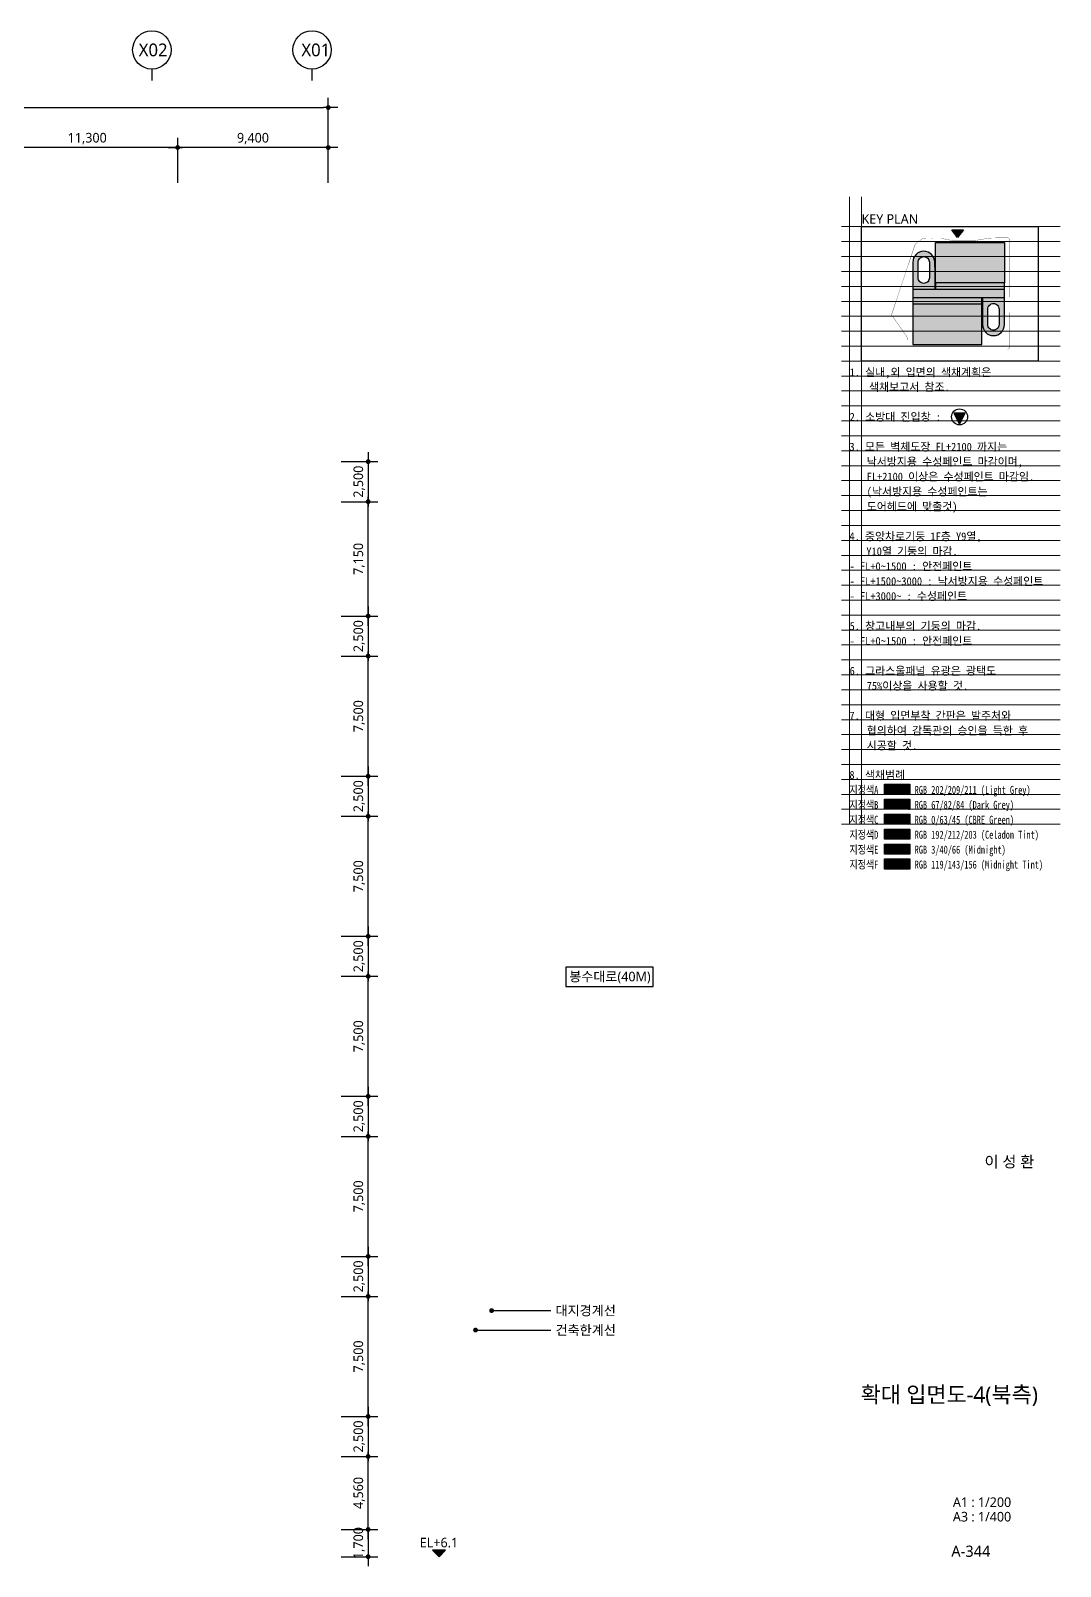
# Model space of a CAD drawing. Header units: millimetres. Extents: x 4937160 to 6265723, y 243853 to 348825.
# Drawn here: x 5529449 to 5593723, y 252893 to 348825 of the extents above; entities that cross this region are included whole.
import ezdxf
from ezdxf.enums import TextEntityAlignment as Align

# ---------------------------------------------------------------- set-up
doc = ezdxf.new("R2010")
doc.units = ezdxf.units.MM
doc.linetypes.add('DASHDOTX2', pattern=[2, 1, -0.5, 0, -0.5])
doc.linetypes.add('PHANTOM', pattern=[63.5, 31.75, -6.35, 6.35, -6.35, 6.35, -6.35])
doc.layers.get('0').update_dxf_attribs({"linetype": 'CONTINUOUS'})
for name, color, linetype in [('8', 8, 'CONTINUOUS'), ('DIM', 7, 'CONTINUOUS'), ('색상', 7, 'CONTINUOUS'), ('입면색상', 7, 'CONTINUOUS')]:
    doc.layers.add(name, color=color, linetype=linetype)
for name, color, linetype, lineweight in [('A-AXIS-BUBL', 7, 'CONTINUOUS', 25), ('A-BOND-LIN1', 4, 'DASHDOTX2', 25), ('A-BORD-TEXT', 3, 'CONTINUOUS', 25), ('A-CONC-LIN1', 2, 'CONTINUOUS', 40), ('A-MKXS-LEAD', 7, 'CONTINUOUS', 25), ('A-MKXS-TEXT1', 3, 'CONTINUOUS', 25), ('A-MKXX-SYMB', 7, 'CONTINUOUS', 25), ('A-XXXX-SYMB', 7, 'CONTINUOUS', 25), ('A-XXXX-TXT1', 3, 'CONTINUOUS', 25), ('A-XXXX-TXT2', 3, 'CONTINUOUS', 25)]:
    doc.layers.add(name, color=color, linetype=linetype, lineweight=lineweight)
doc.layers.add('A-XXXX-NPLT', color=144, linetype='CONTINUOUS', lineweight=15, plot=False)
doc.styles.add('HY울릉도L', font='')
doc.styles.add('돋움체', font='')
doc.styles.add('맑은고딕', font='malgun.ttf')
doc.styles.get('HY울릉도L').set_extended_font_data('HYwulM')
doc.styles.get('돋움체').set_extended_font_data('DotumChe')
doc.dimstyles.new('CDIM', dxfattribs={"dimtxt": 3, "dimasz": 1.5, "dimexe": 2, "dimexo": 1, "dimgap": 1, "dimtad": 1, "dimdec": 0, "dimrnd": 0.5, "dimzin": 0, "dimdsep": 32, "dimlunit": 6, "dimtxsty": 'HY울릉도L', "dimblk1": '_CIDOT', "dimblk2": '_CIDOT', "dimsah": 1, "dimcen": 5.5, "dimclrd": 2, "dimclre": 2, "dimclrt": 7, "dimadec": 0, "dimazin": 0, "dimtfac": 1, "dimtdec": 0, "dimtix": 1, "dimtmove": 2, "dimatfit": 1, "dimldrblk": '_CIDOT', "dimfxl": 1, "dimtolj": 1, "dimtzin": 0, "dimlwd": -1, "dimarcsym": 0})

# ---------------------------------------------------------------- blocks, each defined once
blk = doc.blocks.new('_CIDOT')
at = {"color": 0, "linetype": 'ByBlock'}
blk.add_line((2, 0), (-1, 0), dxfattribs=at)
at = {"color": 0, "linetype": 'ByBlock', "const_width": 0.5}
blk.add_lwpolyline([(-0.25, 0, 1), (0.25, 0, 1)], format="xyb", close=True, dxfattribs=at)
blk = doc.blocks.new('*D965')
at = {"layer": 'DIM', "lineweight": -2, "transparency": 16777216}
for p, q in [((5527323, 339325), (5527323, 342125)), ((5538623, 339325), (5538623, 342125))]:
    blk.add_line(p, q, dxfattribs=at)
at = {"layer": 'DIM', "transparency": 16777216}
blk.add_line((5538323, 341525), (5527623, 341525), dxfattribs=at)
at = {"layer": 'DIM', "transparency": 16777216, "xscale": 300, "yscale": 300, "zscale": 300}
for p, rotation in [((5527323, 341525), 179.9999999998725), ((5538623, 341525), 359.9999999998725)]:
    blk.add_blockref('_CIDOT', p, dxfattribs=dict(at, rotation=rotation))
at = {"layer": 'DIM', "color": 3, "transparency": 16777216, "insert": (5532973, 342087), "char_height": 600, "attachment_point": 5, "style": '맑은고딕'}
blk.add_mtext('\\A1;11,300', dxfattribs=at)
blk = doc.blocks.new('*D967')
at = {"layer": 'DIM', "lineweight": -2, "transparency": 16777216}
for p, q in [((5538623, 339325), (5538623, 342125)), ((5548023, 339325), (5548023, 342125))]:
    blk.add_line(p, q, dxfattribs=at)
at = {"layer": 'DIM', "transparency": 16777216}
blk.add_line((5547723, 341525), (5538923, 341525), dxfattribs=at)
at = {"layer": 'DIM', "transparency": 16777216, "xscale": 300, "yscale": 300, "zscale": 300}
for p, rotation in [((5538623, 341525), 179.9999999998624), ((5548023, 341525), 359.9999999998623)]:
    blk.add_blockref('_CIDOT', p, dxfattribs=dict(at, rotation=rotation))
at = {"layer": 'DIM', "color": 3, "transparency": 16777216, "insert": (5543323, 342085), "char_height": 600, "attachment_point": 5, "style": '맑은고딕'}
blk.add_mtext('\\A1;9,400', dxfattribs=at)
blk = doc.blocks.new('*D1025')
at = {"layer": 'DIM', "lineweight": -2, "transparency": 16777216}
for p, q in [((5506623, 339325), (5506623, 344625)), ((5548023, 339325), (5548023, 344625))]:
    blk.add_line(p, q, dxfattribs=at)
at = {"layer": 'DIM', "transparency": 16777216}
blk.add_line((5506923, 344025), (5547723, 344025), dxfattribs=at)
at = {"layer": 'DIM', "transparency": 16777216, "xscale": 300, "yscale": 300, "zscale": 300, "rotation": 180}
blk.add_blockref('_CIDOT', (5506623, 344025), dxfattribs=at)
at = {"layer": 'DIM', "transparency": 16777216, "xscale": 300, "yscale": 300, "zscale": 300}
blk.add_blockref('_CIDOT', (5548023, 344025), dxfattribs=at)
at = {"layer": 'DIM', "color": 3, "transparency": 16777216, "insert": (5527323, 344587), "char_height": 600, "attachment_point": 5, "style": '맑은고딕'}
blk.add_mtext('\\A1;41,400', dxfattribs=at)
blk = doc.blocks.new('*D1355')
at = {"layer": 'DIM', "lineweight": -2, "transparency": 16777216}
for p, q in [((5548823, 272253), (5551114, 272253)), ((5548823, 269753), (5551114, 269753))]:
    blk.add_line(p, q, dxfattribs=at)
at = {"layer": 'DIM', "transparency": 16777216}
blk.add_line((5550514, 271953), (5550514, 270053), dxfattribs=at)
at = {"layer": 'DIM', "transparency": 16777216, "xscale": 300, "yscale": 300, "zscale": 300}
for p, rotation in [((5550514, 272253), 90), ((5550514, 269753), 270)]:
    blk.add_blockref('_CIDOT', p, dxfattribs=dict(at, rotation=rotation))
at = {"layer": 'DIM', "color": 3, "transparency": 16777216, "insert": (5549953, 271003), "char_height": 600, "attachment_point": 5, "rotation": 90, "style": '맑은고딕'}
blk.add_mtext('\\A1;2,500', dxfattribs=at)
blk = doc.blocks.new('*D1356')
at = {"layer": 'DIM', "lineweight": -2, "transparency": 16777216}
for p, q in [((5548823, 279753), (5551114, 279753)), ((5548823, 272253), (5551114, 272253))]:
    blk.add_line(p, q, dxfattribs=at)
at = {"layer": 'DIM', "transparency": 16777216}
blk.add_line((5550514, 272553), (5550514, 279453), dxfattribs=at)
at = {"layer": 'DIM', "transparency": 16777216, "xscale": 300, "yscale": 300, "zscale": 300}
for p, rotation in [((5550514, 279753), 90), ((5550514, 272253), 270)]:
    blk.add_blockref('_CIDOT', p, dxfattribs=dict(at, rotation=rotation))
at = {"layer": 'DIM', "color": 3, "transparency": 16777216, "insert": (5549953, 276003), "char_height": 600, "attachment_point": 5, "rotation": 90, "style": '맑은고딕'}
blk.add_mtext('\\A1;7,500', dxfattribs=at)
blk = doc.blocks.new('*D1357')
at = {"layer": 'DIM', "lineweight": -2, "transparency": 16777216}
for p, q in [((5548823, 262253), (5551114, 262253)), ((5548823, 259753), (5551114, 259753))]:
    blk.add_line(p, q, dxfattribs=at)
at = {"layer": 'DIM', "transparency": 16777216}
blk.add_line((5550514, 261953), (5550514, 260053), dxfattribs=at)
at = {"layer": 'DIM', "transparency": 16777216, "xscale": 300, "yscale": 300, "zscale": 300}
for p, rotation in [((5550514, 262253), 90), ((5550514, 259753), 270)]:
    blk.add_blockref('_CIDOT', p, dxfattribs=dict(at, rotation=rotation))
at = {"layer": 'DIM', "color": 3, "transparency": 16777216, "insert": (5549953, 261003), "char_height": 600, "attachment_point": 5, "rotation": 90, "style": '맑은고딕'}
blk.add_mtext('\\A1;2,500', dxfattribs=at)
blk = doc.blocks.new('*D1358')
at = {"layer": 'DIM', "lineweight": -2, "transparency": 16777216}
for p, q in [((5548823, 269753), (5551114, 269753)), ((5548823, 262253), (5551114, 262253))]:
    blk.add_line(p, q, dxfattribs=at)
at = {"layer": 'DIM', "transparency": 16777216}
blk.add_line((5550514, 262553), (5550514, 269453), dxfattribs=at)
at = {"layer": 'DIM', "transparency": 16777216, "xscale": 300, "yscale": 300, "zscale": 300}
for p, rotation in [((5550514, 269753), 90), ((5550514, 262253), 270)]:
    blk.add_blockref('_CIDOT', p, dxfattribs=dict(at, rotation=rotation))
at = {"layer": 'DIM', "color": 3, "transparency": 16777216, "insert": (5549953, 266003), "char_height": 600, "attachment_point": 5, "rotation": 90, "style": '맑은고딕'}
blk.add_mtext('\\A1;7,500', dxfattribs=at)
blk = doc.blocks.new('*D1359')
at = {"layer": 'DIM', "lineweight": -2, "transparency": 16777216}
for p, q in [((5548823, 259753), (5551114, 259753)), ((5548823, 255193), (5551114, 255193))]:
    blk.add_line(p, q, dxfattribs=at)
at = {"layer": 'DIM', "transparency": 16777216}
blk.add_line((5550514, 255493), (5550514, 259453), dxfattribs=at)
at = {"layer": 'DIM', "transparency": 16777216, "xscale": 300, "yscale": 300, "zscale": 300}
for p, rotation in [((5550514, 259753), 90), ((5550514, 255193), 270)]:
    blk.add_blockref('_CIDOT', p, dxfattribs=dict(at, rotation=rotation))
at = {"layer": 'DIM', "color": 3, "transparency": 16777216, "insert": (5549953, 257473), "char_height": 600, "attachment_point": 5, "rotation": 90, "style": '맑은고딕'}
blk.add_mtext('\\A1;4,560', dxfattribs=at)
blk = doc.blocks.new('*D1360')
at = {"layer": 'DIM', "lineweight": -2, "transparency": 16777216}
for p, q in [((5548823, 255193), (5551114, 255193)), ((5548823, 253493), (5551114, 253493))]:
    blk.add_line(p, q, dxfattribs=at)
at = {"layer": 'DIM', "transparency": 16777216}
for p, q in [((5550514, 255493), (5550514, 255793)), ((5550514, 255193), (5550514, 253493)), ((5550514, 253193), (5550514, 252893))]:
    blk.add_line(p, q, dxfattribs=at)
at = {"layer": 'DIM', "transparency": 16777216, "xscale": 300, "yscale": 300, "zscale": 300}
for p, rotation in [((5550514, 255193), 270), ((5550514, 253493), 90)]:
    blk.add_blockref('_CIDOT', p, dxfattribs=dict(at, rotation=rotation))
at = {"layer": 'DIM', "color": 3, "transparency": 16777216, "insert": (5549952, 254343), "char_height": 600, "attachment_point": 5, "rotation": 90, "style": '맑은고딕'}
blk.add_mtext('\\A1;1,700', dxfattribs=at)
blk = doc.blocks.new('A$C7BEA6DB5')
at = {"layer": 'A-XXXX-SYMB'}
blk.add_hatch(color=256, dxfattribs=at).paths.add_polyline_path([(0, 0), (800.000008, 800.000008), (-800.000008, 800.000008)])
for p, q in [((-800.000008, 800.000008), (0, 0)), ((800.000008, 800.000008), (-800.000008, 800.000008)), ((0, 0), (800.000008, 800.000008))]:
    blk.add_line(p, q, dxfattribs=at)
blk = doc.blocks.new('NOTE')
at = {"layer": 'A-XXXX-NPLT'}
for p, q in [((1010659.8, 179732.7), (1010659.8, 175812.7)), ((1010734.1, 175812.7), (1010734.1, 179732.7)), ((1010609.8, 179546.1), (1011974.8, 179546.1)), ((1010609.8, 179452.7), (1011974.8, 179452.7)), ((1010609.8, 179359.4), (1011974.8, 179359.4)), ((1010609.8, 179266.1), (1011974.8, 179266.1)), ((1010609.8, 179172.7), (1011974.8, 179172.7)), ((1010609.8, 179079.4), (1011974.8, 179079.4)), ((1010609.8, 178986.1), (1011974.8, 178986.1)), ((1010609.8, 178892.7), (1011974.8, 178892.7)), ((1010609.8, 178799.4), (1011974.8, 178799.4)), ((1010609.8, 178706.1), (1011974.8, 178706.1)), ((1010609.8, 178612.7), (1011974.8, 178612.7)), ((1010609.8, 178519.4), (1011974.8, 178519.4)), ((1010609.8, 178426.1), (1011974.8, 178426.1)), ((1010609.8, 178332.7), (1011974.8, 178332.7)), ((1010609.8, 178239.4), (1011974.8, 178239.4)), ((1010609.8, 178146.1), (1011974.8, 178146.1)), ((1010609.8, 178052.7), (1011974.8, 178052.7)), ((1010609.8, 177959.4), (1011974.8, 177959.4)), ((1010609.8, 177866.1), (1011974.8, 177866.1)), ((1010609.8, 177772.7), (1011974.8, 177772.7)), ((1010609.8, 177679.4), (1011974.8, 177679.4)), ((1010609.8, 177586.1), (1011974.8, 177586.1)), ((1010609.8, 177492.7), (1011974.8, 177492.7)), ((1010609.8, 177399.4), (1011974.8, 177399.4)), ((1010609.8, 177306.1), (1011974.8, 177306.1)), ((1010609.8, 177212.7), (1011974.8, 177212.7)), ((1010609.8, 177119.4), (1011974.8, 177119.4)), ((1010609.8, 177026.1), (1011974.8, 177026.1)), ((1010609.8, 176932.7), (1011974.8, 176932.7)), ((1010609.8, 176839.4), (1011974.8, 176839.4)), ((1010609.8, 176746.1), (1011974.8, 176746.1)), ((1010609.8, 176652.7), (1011974.8, 176652.7)), ((1010609.8, 176559.4), (1011974.8, 176559.4)), ((1010609.8, 176466.1), (1011974.8, 176466.1)), ((1010609.8, 176372.7), (1011974.8, 176372.7)), ((1010609.8, 176279.4), (1011974.8, 176279.4)), ((1010609.8, 176186.1), (1011974.8, 176186.1)), ((1010609.8, 176092.7), (1011974.8, 176092.7)), ((1010609.8, 175999.4), (1011974.8, 175999.4)), ((1010609.8, 175906.1), (1011974.8, 175906.1)), ((1010609.8, 175812.7), (1011974.8, 175812.7))]:
    blk.add_line(p, q, dxfattribs=at)
blk = doc.blocks.new('입면확대 범례')
at = {"layer": '8'}
blk.add_hatch(color=1, dxfattribs=at).paths.add_polyline_path([(7721, 25690), (7001, 25690), (7361, 24970)])
at = {"layer": '입면색상', "true_color": 0xcad1d3}
h = blk.add_hatch(dxfattribs=at)
h.set_pattern_fill('벽돌단면', color=254, scale=10.5)
h.set_pattern_definition([(45, (259.359, -94867.733), (-7.4246212, 7.4246212), [])])
h.paths.add_polyline_path([(2687, 2497), (4262, 2497), (4262, 1867), (2687, 1867)])
at = {"layer": '입면색상', "true_color": 0x435254}
h = blk.add_hatch(dxfattribs=at)
h.set_pattern_fill('벽돌단면', color=251, scale=15)
h.set_pattern_definition([(45, (259.359, -95801.067), (-7.4246212, 7.4246212), [])])
h.paths.add_polyline_path([(2687, 1563), (4262, 1563), (4262, 933), (2687, 933)])
at = {"layer": '입면색상', "true_color": 0x003f2d}
h = blk.add_hatch(dxfattribs=at)
h.set_pattern_fill('벽돌단면', color=118, scale=15)
h.set_pattern_definition([(45, (259.359, -96734.4), (-7.4246212, 7.4246212), [])])
h.paths.add_polyline_path([(2687, 630), (4262, 630), (4262, 0), (2687, 0)])
at = {"layer": '입면색상', "true_color": 0xc0d4cb}
h = blk.add_hatch(dxfattribs=at)
h.set_pattern_fill('벽돌단면', color=9, scale=15)
h.set_pattern_definition([(45, (259.359, -97667.733), (-7.4246212, 7.4246212), [])])
h.paths.add_polyline_path([(2687, -303), (4262, -303), (4262, -933), (2687, -933)])
at = {"layer": '입면색상', "true_color": 0x032842}
h = blk.add_hatch(dxfattribs=at)
h.set_pattern_fill('벽돌단면', color=158, scale=15)
h.set_pattern_definition([(45, (259.359, -98601.067), (-7.4246212, 7.4246212), [])])
h.paths.add_polyline_path([(2687, -1237), (4262, -1237), (4262, -1867), (2687, -1867)])
at = {"layer": '입면색상', "true_color": 0x778f9c}
h = blk.add_hatch(dxfattribs=at)
h.set_pattern_fill('벽돌단면', color=252, scale=15)
h.set_pattern_definition([(45, (259.359, -99534.4), (-7.4246212, 7.4246212), [])])
h.paths.add_polyline_path([(2687, -2170), (4262, -2170), (4262, -2800), (2687, -2800)])
at = {"layer": '8', "color": 1}
blk.add_lwpolyline([(7721, 25690), (7001, 25690), (7361, 24970)], close=True, dxfattribs=at)
blk.add_circle((7361, 25450), 500, dxfattribs=at)
at = {"layer": 'DIM'}
for points in [[(2687, 2497), (4262, 2497), (4262, 1867), (2687, 1867)], [(2687, 1563), (4262, 1563), (4262, 933), (2687, 933)], [(2687, 630), (4262, 630), (4262, 0), (2687, 0)], [(2687, -303), (4262, -303), (4262, -933), (2687, -933)], [(2687, -1237), (4262, -1237), (4262, -1867), (2687, -1867)], [(2687, -2170), (4262, -2170), (4262, -2800), (2687, -2800)]]:
    blk.add_lwpolyline(points, close=True, dxfattribs=at)
at = {"layer": '입면색상'}
for points in [[(2687, 2497), (4262, 2497), (4262, 1867), (2687, 1867)], [(2687, 1563), (4262, 1563), (4262, 933), (2687, 933)], [(2687, 630), (4262, 630), (4262, 0), (2687, 0)], [(2687, -303), (4262, -303), (4262, -933), (2687, -933)], [(2687, -1237), (4262, -1237), (4262, -1867), (2687, -1867)], [(2687, -2170), (4262, -2170), (4262, -2800), (2687, -2800)]]:
    blk.add_lwpolyline(points, close=True, dxfattribs=at)
at = {"layer": 'A-XXXX-TXT1', "xscale": 10, "yscale": 10, "zscale": 10}
blk.add_blockref('NOTE', (-10106098, -1758127), dxfattribs=at)
at = {"layer": 'A-XXXX-TXT2', "style": '돋움체'}
for s, p in [('1. 실내,외 입면의 색채계획은', (500, 28236)), ('색채보고서 참조.', (1710, 27317)), ('2. 소방대 진입창 : ', (500, 25450)), ('3. 모든 벽체도장 FL+2100 까지는 ', (487, 23583)), (' 낙서방지용 수성페인트 마감이며,', (1243, 22650)), (' FL+2100 이상은 수성페인트 마감임.', (1243, 21717)), (' 도어헤드에 맞출것)', (1243, 19850)), (' (낙서방지용 수성페인트는 ', (1243, 20783)), ('4. 중앙차로기둥 1F층 Y9열,', (487, 17983)), ('Y10열 기둥의 마감.', (1543, 17050)), ('- FL+0~1500 : 안전페인트', (500, 16117)), ('- FL+1500~3000 : 낙서방지용 수성페인트', (500, 15183)), ('- FL+3000~ : 수성페인트', (500, 14250)), ('5. 창고내부의 기둥의 마감.', (500, 12383)), ('- FL+0~1500 : 안전페인트', (500, 11450)), ('6. 그라스울패널 유광은 광택도', (500, 9583)), (' 75%%%이상을 사용할 것.', (1243, 8650)), ('7. 대형 입면부착 간판은 발주처와 ', (487, 6783)), (' 협의하여 감독관의 승인을 득한 후', (1243, 5850)), (' 시공할 것.', (1243, 4917)), ('8. 색채범례', (487, 3079))]:
    blk.add_text(s, height=500, dxfattribs=at).set_placement(p, align=Align.MIDDLE_LEFT)
at = {"layer": 'A-XXXX-TXT2', "style": '돋움체', "width": 0.8}
for s, p in [('지정색A', (487, 2146)), ('RGB 202/209/211 (Light Grey)', (4559, 2146)), ('지정색B', (487, 1213)), ('RGB 67/82/84 (Dark Grey)', (4559, 1213)), ('지정색C', (487, 279)), ('RGB 0/63/45 (CBRE Green)', (4559, 279)), ('지정색D', (487, -654)), ('RGB 192/212/203 (Celadon Tint)', (4559, -654)), ('지정색E', (487, -1587)), ('RGB 3/40/66 (Midnight)', (4559, -1587)), ('지정색F', (487, -2521)), ('RGB 119/143/156 (Midnight Tint)', (4559, -2521))]:
    blk.add_text(s, height=500, dxfattribs=at).set_placement(p, align=Align.MIDDLE_LEFT)
blk = doc.blocks.new('*D1503')
at = {"layer": 'DIM', "lineweight": -2, "transparency": 16777216}
for p, q in [((5548823, 282253), (5551114, 282253)), ((5548823, 279753), (5551114, 279753))]:
    blk.add_line(p, q, dxfattribs=at)
at = {"layer": 'DIM', "transparency": 16777216}
blk.add_line((5550514, 281953), (5550514, 280053), dxfattribs=at)
at = {"layer": 'DIM', "transparency": 16777216, "xscale": 300, "yscale": 300, "zscale": 300}
for p, rotation in [((5550514, 282253), 90), ((5550514, 279753), 270)]:
    blk.add_blockref('_CIDOT', p, dxfattribs=dict(at, rotation=rotation))
at = {"layer": 'DIM', "color": 3, "transparency": 16777216, "insert": (5549953, 281003), "char_height": 600, "attachment_point": 5, "rotation": 90, "style": '맑은고딕'}
blk.add_mtext('\\A1;2,500', dxfattribs=at)
blk = doc.blocks.new('*D1504')
at = {"layer": 'DIM', "lineweight": -2, "transparency": 16777216}
for p, q in [((5548823, 289753), (5551114, 289753)), ((5548823, 282253), (5551114, 282253))]:
    blk.add_line(p, q, dxfattribs=at)
at = {"layer": 'DIM', "transparency": 16777216}
blk.add_line((5550514, 282553), (5550514, 289453), dxfattribs=at)
at = {"layer": 'DIM', "transparency": 16777216, "xscale": 300, "yscale": 300, "zscale": 300}
for p, rotation in [((5550514, 289753), 90), ((5550514, 282253), 270)]:
    blk.add_blockref('_CIDOT', p, dxfattribs=dict(at, rotation=rotation))
at = {"layer": 'DIM', "color": 3, "transparency": 16777216, "insert": (5549953, 286003), "char_height": 600, "attachment_point": 5, "rotation": 90, "style": '맑은고딕'}
blk.add_mtext('\\A1;7,500', dxfattribs=at)
blk = doc.blocks.new('*D1505')
at = {"layer": 'DIM', "lineweight": -2, "transparency": 16777216}
for p, q in [((5548823, 292253), (5551114, 292253)), ((5548823, 289753), (5551114, 289753))]:
    blk.add_line(p, q, dxfattribs=at)
at = {"layer": 'DIM', "transparency": 16777216}
blk.add_line((5550514, 291953), (5550514, 290053), dxfattribs=at)
at = {"layer": 'DIM', "transparency": 16777216, "xscale": 300, "yscale": 300, "zscale": 300}
for p, rotation in [((5550514, 292253), 90), ((5550514, 289753), 270)]:
    blk.add_blockref('_CIDOT', p, dxfattribs=dict(at, rotation=rotation))
at = {"layer": 'DIM', "color": 3, "transparency": 16777216, "insert": (5549953, 291003), "char_height": 600, "attachment_point": 5, "rotation": 90, "style": '맑은고딕'}
blk.add_mtext('\\A1;2,500', dxfattribs=at)
blk = doc.blocks.new('*D1506')
at = {"layer": 'DIM', "lineweight": -2, "transparency": 16777216}
for p, q in [((5548823, 299753), (5551114, 299753)), ((5548823, 292253), (5551114, 292253))]:
    blk.add_line(p, q, dxfattribs=at)
at = {"layer": 'DIM', "transparency": 16777216}
blk.add_line((5550514, 292553), (5550514, 299453), dxfattribs=at)
at = {"layer": 'DIM', "transparency": 16777216, "xscale": 300, "yscale": 300, "zscale": 300}
for p, rotation in [((5550514, 299753), 90), ((5550514, 292253), 270)]:
    blk.add_blockref('_CIDOT', p, dxfattribs=dict(at, rotation=rotation))
at = {"layer": 'DIM', "color": 3, "transparency": 16777216, "insert": (5549953, 296003), "char_height": 600, "attachment_point": 5, "rotation": 90, "style": '맑은고딕'}
blk.add_mtext('\\A1;7,500', dxfattribs=at)
blk = doc.blocks.new('*D1507')
at = {"layer": 'DIM', "lineweight": -2, "transparency": 16777216}
for p, q in [((5548823, 302253), (5551114, 302253)), ((5548823, 299753), (5551114, 299753))]:
    blk.add_line(p, q, dxfattribs=at)
at = {"layer": 'DIM', "transparency": 16777216}
blk.add_line((5550514, 301953), (5550514, 300053), dxfattribs=at)
at = {"layer": 'DIM', "transparency": 16777216, "xscale": 300, "yscale": 300, "zscale": 300}
for p, rotation in [((5550514, 302253), 90), ((5550514, 299753), 270)]:
    blk.add_blockref('_CIDOT', p, dxfattribs=dict(at, rotation=rotation))
at = {"layer": 'DIM', "color": 3, "transparency": 16777216, "insert": (5549953, 301003), "char_height": 600, "attachment_point": 5, "rotation": 90, "style": '맑은고딕'}
blk.add_mtext('\\A1;2,500', dxfattribs=at)
blk = doc.blocks.new('*D1508')
at = {"layer": 'DIM', "lineweight": -2, "transparency": 16777216}
for p, q in [((5548823, 309753), (5551114, 309753)), ((5548823, 302253), (5551114, 302253))]:
    blk.add_line(p, q, dxfattribs=at)
at = {"layer": 'DIM', "transparency": 16777216}
blk.add_line((5550514, 302553), (5550514, 309453), dxfattribs=at)
at = {"layer": 'DIM', "transparency": 16777216, "xscale": 300, "yscale": 300, "zscale": 300}
for p, rotation in [((5550514, 309753), 90), ((5550514, 302253), 270)]:
    blk.add_blockref('_CIDOT', p, dxfattribs=dict(at, rotation=rotation))
at = {"layer": 'DIM', "color": 3, "transparency": 16777216, "insert": (5549953, 306003), "char_height": 600, "attachment_point": 5, "rotation": 90, "style": '맑은고딕'}
blk.add_mtext('\\A1;7,500', dxfattribs=at)
blk = doc.blocks.new('*D1509')
at = {"layer": 'DIM', "lineweight": -2, "transparency": 16777216}
for p, q in [((5548823, 312253), (5551114, 312253)), ((5548823, 309753), (5551114, 309753))]:
    blk.add_line(p, q, dxfattribs=at)
at = {"layer": 'DIM', "transparency": 16777216}
blk.add_line((5550514, 311953), (5550514, 310053), dxfattribs=at)
at = {"layer": 'DIM', "transparency": 16777216, "xscale": 300, "yscale": 300, "zscale": 300}
for p, rotation in [((5550514, 312253), 90), ((5550514, 309753), 270)]:
    blk.add_blockref('_CIDOT', p, dxfattribs=dict(at, rotation=rotation))
at = {"layer": 'DIM', "color": 3, "transparency": 16777216, "insert": (5549953, 311003), "char_height": 600, "attachment_point": 5, "rotation": 90, "style": '맑은고딕'}
blk.add_mtext('\\A1;2,500', dxfattribs=at)
blk = doc.blocks.new('*D1510')
at = {"layer": 'DIM', "lineweight": -2, "transparency": 16777216}
for p, q in [((5548823, 319403), (5551114, 319403)), ((5548823, 312253), (5551114, 312253))]:
    blk.add_line(p, q, dxfattribs=at)
at = {"layer": 'DIM', "transparency": 16777216}
blk.add_line((5550514, 312553), (5550514, 319103), dxfattribs=at)
at = {"layer": 'DIM', "transparency": 16777216, "xscale": 300, "yscale": 300, "zscale": 300}
for p, rotation in [((5550514, 319403), 90), ((5550514, 312253), 270)]:
    blk.add_blockref('_CIDOT', p, dxfattribs=dict(at, rotation=rotation))
at = {"layer": 'DIM', "color": 3, "transparency": 16777216, "insert": (5549952, 315828), "char_height": 600, "attachment_point": 5, "rotation": 90, "style": '맑은고딕'}
blk.add_mtext('\\A1;7,150', dxfattribs=at)
blk = doc.blocks.new('*D1511')
at = {"layer": 'DIM', "lineweight": -2, "transparency": 16777216}
for p, q in [((5548823, 321903), (5551114, 321903)), ((5548823, 319403), (5551114, 319403))]:
    blk.add_line(p, q, dxfattribs=at)
at = {"layer": 'DIM', "transparency": 16777216}
blk.add_line((5550514, 321603), (5550514, 319703), dxfattribs=at)
at = {"layer": 'DIM', "transparency": 16777216, "xscale": 300, "yscale": 300, "zscale": 300}
for p, rotation in [((5550514, 321903), 90), ((5550514, 319403), 270)]:
    blk.add_blockref('_CIDOT', p, dxfattribs=dict(at, rotation=rotation))
at = {"layer": 'DIM', "color": 3, "transparency": 16777216, "insert": (5549953, 320653), "char_height": 600, "attachment_point": 5, "rotation": 90, "style": '맑은고딕'}
blk.add_mtext('\\A1;2,500', dxfattribs=at)

msp = doc.modelspace()

# ---------------------------------------------------------------- hatches: boundary and pattern name
h = msp.add_hatch(color=251)
h.dxf.hatch_style = 1
h.paths.add_polyline_path([(5586956.5, 336391.2), (5587676.5, 336391.2), (5587316.5, 335911.2)])
h = msp.add_hatch(color=253)
h.dxf.hatch_style = 1
h.paths.add_polyline_path([(5590237.8, 335598.2), (5585935.6, 335598.2), (5585935.6, 333073.5), (5590237.8, 333073.5)])
h.paths.add_polyline_path([(5588818.8, 331748.4), (5584516.6, 331748.4), (5584516.6, 329224), (5588818.8, 329224)])
at = {"layer": '색상'}
h = msp.add_hatch(color=254, dxfattribs=at)
h.dxf.hatch_style = 1
h.paths.add_polyline_path([(5585887.1, 334360.1, 0.4142136), (5585201.9, 335045.4, 0.4142136), (5584516.6, 334360.1), (5584516.6, 334053.1), (5584516.6, 332685.8), (5585887.1, 332685.8)])
h.paths.add_polyline_path([(5585201.9, 333041.3, -0.4142136), (5584852.8, 333390.4), (5584852.8, 333697.5), (5584852.8, 334020.7), (5584852.8, 334360.1, -0.4142136), (5585201.9, 334709.2, -0.4142136), (5585551, 334360.1), (5585551, 334053.1), (5585551, 333729.8), (5585551, 333390.4, -0.4142136)], flags=16)
h.paths.add_polyline_path([(5590237.8, 333073.5), (5585935.6, 333073.5), (5585935.6, 332685.8), (5590237.8, 332685.8)])
h.paths.add_polyline_path([(5590237.8, 332685.8), (5584516.6, 332685.8), (5584516.6, 332136.3), (5590237.8, 332136.3)])
h.paths.add_polyline_path([(5588818.8, 332136.3), (5584516.6, 332136.3), (5584516.6, 331748.4), (5588818.8, 331748.4)])
h.paths.add_polyline_path([(5590237.8, 332136.3), (5588867.3, 332136.3), (5588867.3, 331124.6), (5588867.3, 330461.9, 0.4142136), (5589552.6, 329776.7, 0.4142136), (5590237.8, 330461.9), (5590237.8, 330801.3), (5590237.8, 331124.6)])
h.paths.add_polyline_path([(5589901.7, 331431.6), (5589901.7, 331124.6), (5589901.7, 330801.3), (5589901.7, 330461.9, -0.4142136), (5589552.6, 330112.9, -0.4142136), (5589203.5, 330461.9), (5589203.5, 330769), (5589203.5, 331092.3), (5589203.5, 331431.6, -0.4142136), (5589552.6, 331780.7, -0.4142136)], flags=16)

# ---------------------------------------------------------------- linework, layer by layer
for p, q in [((5584516.6, 334360.1), (5584516.6, 334053.1)), ((5584516.6, 334053.1), (5584516.6, 331748.4)), ((5585887.1, 334360.1), (5585887.1, 332685.8)), ((5585887.1, 334053.1), (5585887.1, 334360.1)), ((5585935.6, 333073.5), (5585935.6, 332685.8)), ((5590237.8, 331124.6), (5590237.8, 333073.5)), ((5584516.6, 332685.8), (5590237.8, 332685.8)), ((5590237.8, 332136.3), (5584516.6, 332136.3)), ((5588818.8, 331748.4), (5588818.8, 332136.3)), ((5588867.3, 332136.3), (5588867.3, 331124.6)), ((5588867.3, 331124.6), (5588867.3, 330461.9)), ((5590237.8, 330801.3), (5590237.8, 331124.6)), ((5590237.8, 330461.9), (5590237.8, 330801.3))]:
    msp.add_line(p, q)
for points in [[(5586956.5, 336391.2), (5587676.5, 336391.2), (5587316.5, 335911.2)], [(5585935.6, 335598.2), (5590237.8, 335598.2), (5590237.8, 333073.5), (5585935.6, 333073.5)], [(5584516.6, 329224), (5588818.8, 329224), (5588818.8, 331748.4), (5584516.6, 331748.4)]]:
    msp.add_lwpolyline(points, close=True)
for points in [[(5585551, 334360.1), (5585551, 334053.1), (5585551, 333729.8), (5585551, 333390.4, -0.4142136), (5585201.9, 333041.3, -0.4142136), (5584852.8, 333390.4), (5584852.8, 333697.5), (5584852.8, 334020.7), (5584852.8, 334360.1, -0.4142136), (5585201.9, 334709.2, -0.4142136), (5585551, 334360.1)], [(5589901.7, 331431.6), (5589901.7, 331124.6), (5589901.7, 330801.3), (5589901.7, 330461.9, -0.4142136), (5589552.6, 330112.9, -0.4142136), (5589203.5, 330461.9), (5589203.5, 330769), (5589203.5, 331092.3), (5589203.5, 331431.6, -0.4142136), (5589552.6, 331780.7, -0.4142136), (5589901.7, 331431.6)]]:
    msp.add_lwpolyline(points, format="xyb", close=True)
for centre, start, end in [((5585201.9, 334360.1), 90, 180), ((5585201.9, 334360.1), 0, 90), ((5589552.6, 330461.9), 180, 270), ((5589552.6, 330461.9), 270, 0)]:
    msp.add_arc(centre, 685.3, start, end)
at = {"layer": 'A-AXIS-BUBL', "ltscale": 0.2}
for p, q in [((5537023.5, 345724.9), (5537023.5, 346425)), ((5547023.5, 345724.9), (5547023.5, 346425))]:
    msp.add_line(p, q, dxfattribs=at)
for centre in [(5537011.7, 347624.9), (5547011.7, 347624.9)]:
    msp.add_circle(centre, 1200, dxfattribs=at)
at = {"layer": 'A-BOND-LIN1', "color": 1, "linetype": 'PHANTOM', "ltscale": 50, "const_width": 16.2}
msp.add_lwpolyline([(5583849, 333047.2), (5584667.6, 335501.5), (5585113.6, 335822.1), (5585331.5, 335854.6), (5585717.9, 335851.7), (5586029.7, 335853.3), (5586301.8, 335853.4), (5586751.5, 335762.3), (5586931.3, 335725.9), (5588445.8, 335723.2), (5588688.4, 335764.9), (5589023.7, 335823.7), (5589277.3, 335870.3), (5590460.9, 335892.2), (5590577.3, 335774.9), (5590577, 335741.8), (5590576.8, 335697.6), (5590576.1, 335578.5), (5590570.9, 333045.6), (5590551.5, 329010.2), (5590436, 328896.7), (5584219.2, 328896.7), (5584214.3, 329613.3), (5583188.2, 331075), (5583610.2, 332339.1), (5583788.3, 332872.6), (5583846.7, 333047.2)], close=True, dxfattribs=at)
at = {"layer": 'A-MKXS-LEAD'}
for p, q in [((5558270.7, 268867.2), (5561912.1, 268867.2)), ((5557218.3, 267649.8), (5561912.1, 267649.8))]:
    msp.add_line(p, q, dxfattribs=at)
at = {"layer": 'A-MKXS-LEAD', "const_width": 150}
for points in [[(5558148.1, 268867.2, -1), (5558298.1, 268867.2, -1)], [(5557143.3, 267649.8, -1), (5557293.3, 267649.8, -1)]]:
    msp.add_lwpolyline(points, format="xyb", close=True, dxfattribs=at)
at = {"layer": 'A-MKXX-SYMB'}
msp.add_lwpolyline([(5562849.6, 289108.9), (5568316.4, 289108.9), (5568316.4, 290312), (5562849.6, 290312)], close=True, dxfattribs=at)
at = {"layer": 'DIM'}
msp.add_lwpolyline([(5581316.5, 336583.3), (5592350.8, 336583.3), (5592350.8, 328183.3), (5581316.5, 328183.3)], close=True, dxfattribs=at)

# ---------------------------------------------------------------- block references
msp.add_blockref('입면확대 범례', (5580073.5, 299249.9))
at = {"layer": 'A-CONC-LIN1', "xscale": 0.5, "yscale": 0.5, "zscale": 0.5}
msp.add_blockref('A$C7BEA6DB5', (5554937.5, 253493.3), dxfattribs=at)

# ---------------------------------------------------------------- texts
at = {"ltscale": 100, "style": '맑은고딕'}
msp.add_text('KEY PLAN', height=600, dxfattribs=at).set_placement((5581316.5, 336583.3), align=Align.BOTTOM_LEFT)
at = {"layer": 'A-BORD-TEXT', "style": '맑은고딕'}
for s, height, p in [('이 성 환', 700, (5592100.6, 277819.2)), ('A1 : 1/200', 600, (5590661.1, 256598.7)), ('A3 : 1/400', 600, (5590661.1, 255691.7)), ('A-344', 700, (5589362.3, 253484.5))]:
    msp.add_text(s, height=height, dxfattribs=at).set_placement(p, align=Align.RIGHT)
msp.add_text('확대 입면도-4(북측)', height=1000, dxfattribs=at).set_placement((5586798.5, 263624.5), align=Align.MIDDLE_CENTER)
at = {"layer": 'A-MKXS-TEXT1', "style": '맑은고딕'}
msp.add_text('봉수대로(40M)', height=600, dxfattribs=at).set_placement((5565610, 289708.5), align=Align.MIDDLE)
for s, p in [('대지경계선 ', (5562212.1, 268867.2)), ('건축한계선', (5562212.1, 267649.8))]:
    msp.add_text(s, height=600, dxfattribs=at).set_placement(p, align=Align.MIDDLE_LEFT)
at = {"layer": 'A-XXXX-TXT2', "ltscale": 0.2, "style": '맑은고딕'}
for s, p in [('X02', (5537091.2, 347624.9)), ('X01', (5547245, 347624.9))]:
    msp.add_text(s, height=800, dxfattribs=at).set_placement(p, align=Align.MIDDLE_CENTER)
at = {"layer": 'A-XXXX-TXT2', "style": '맑은고딕'}
msp.add_text('EL+6.1', height=600, dxfattribs=at).set_placement((5554937.5, 253893.3), align=Align.BOTTOM_CENTER)

# ---------------------------------------------------------------- dimensions: what is measured, and where the dimension line sits
at = {"layer": 'DIM'}
for p1, p2, distance, picture, middle in [((5506623.5, 339024.9), (5548023.5, 339024.9), 5000, '*D1025', (5527323.5, 344586.9)), ((5538623.5, 339024.9), (5527323.5, 339024.9), -2500, '*D965', (5532973.5, 342086.9)), ((5548023.5, 339024.9), (5538623.5, 339024.9), -2500, '*D967', (5543323.5, 342085.3))]:
    dim = msp.add_aligned_dim(p1=p1, p2=p2, distance=distance, dimstyle='CDIM', override={"dimscale": 200, "dimexe": 3, "dimexo": 1.5, "dimtxsty": '맑은고딕', "dimclrd": 256, "dimclre": 256, "dimclrt": 3}, dxfattribs=at)
    dim.commit()
    dim.dimension.update_dxf_attribs({"geometry": picture, "text_midpoint": middle})
for base, p1, p2, angle, picture, middle in [((5550513.8, 319402.7), (5548523.5, 321902.7), (5548523.5, 319402.7), 270, '*D1511', (5549953.5, 320652.7)), ((5550513.8, 319402.7), (5548523.5, 312252.7), (5548523.5, 319402.7), 90, '*D1510', (5549951.8, 315827.7)), ((5550513.8, 309752.7), (5548523.5, 312252.7), (5548523.5, 309752.7), 270, '*D1509', (5549953.5, 311002.7)), ((5550513.8, 309752.7), (5548523.5, 302252.7), (5548523.5, 309752.7), 90, '*D1508', (5549953.5, 306002.7)), ((5550513.8, 299752.7), (5548523.5, 302252.7), (5548523.5, 299752.7), 270, '*D1507', (5549953.5, 301002.7)), ((5550513.8, 299752.7), (5548523.5, 292252.7), (5548523.5, 299752.7), 90, '*D1506', (5549953.5, 296002.7)), ((5550513.8, 289752.7), (5548523.5, 292252.7), (5548523.5, 289752.7), 270, '*D1505', (5549953.5, 291002.7)), ((5550513.8, 289752.7), (5548523.5, 282252.7), (5548523.5, 289752.7), 90, '*D1504', (5549953.5, 286002.7)), ((5550513.8, 279752.7), (5548523.5, 282252.7), (5548523.5, 279752.7), 270, '*D1503', (5549953.5, 281002.7)), ((5550513.8, 279752.7), (5548523.5, 272252.7), (5548523.5, 279752.7), 90, '*D1356', (5549953.5, 276002.7)), ((5550513.8, 269752.7), (5548523.5, 272252.7), (5548523.5, 269752.7), 270, '*D1355', (5549953.5, 271002.7)), ((5550513.8, 269752.7), (5548523.5, 262252.7), (5548523.5, 269752.7), 90, '*D1358', (5549953.5, 266002.7)), ((5550513.8, 259752.7), (5548523.5, 262252.7), (5548523.5, 259752.7), 270, '*D1357', (5549953.5, 261002.7)), ((5550513.8, 259752.7), (5548523.5, 255193.3), (5548523.5, 259752.7), 90, '*D1359', (5549953.5, 257473)), ((5550513.8, 253493.3), (5548523.5, 255193.3), (5548523.5, 253493.3), 270, '*D1360', (5549951.8, 254343.3))]:
    dim = msp.add_linear_dim(base=base, p1=p1, p2=p2, angle=angle, dimstyle='CDIM', override={"dimscale": 200, "dimexe": 3, "dimexo": 1.5, "dimtxsty": '맑은고딕', "dimclrd": 256, "dimclre": 256, "dimclrt": 3}, dxfattribs=at)
    dim.commit()
    dim.dimension.update_dxf_attribs({"geometry": picture, "text_midpoint": middle})

doc.saveas('drawing.dxf')
